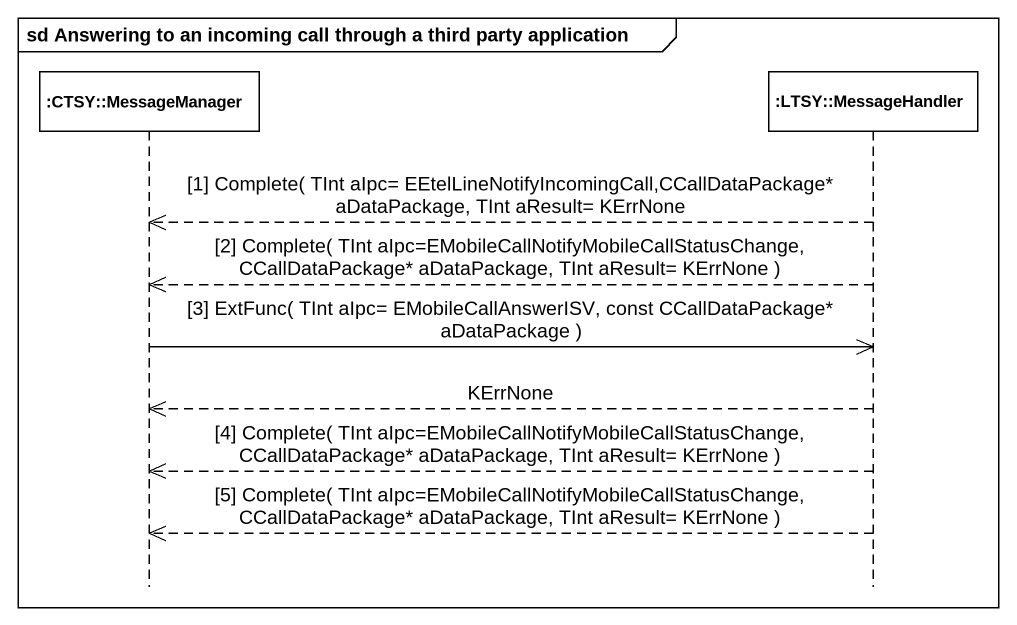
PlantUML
@startuml
mainframe sd Answering to an incoming call through a third party application
hide footbox
participant ":CTSY::MessageManager" as CTSY_MessageManager
participant ":LTSY::MessageHandler" as LTSY_MessageHandler

LTSY_MessageHandler -->> CTSY_MessageManager : [1] Complete( TInt aIpc= EEtelLineNotifyIncomingCall,CCallDataPackage* aDataPackage, TInt aResult= KErrNone
LTSY_MessageHandler -->> CTSY_MessageManager : [2] Complete( TInt aIpc=EMobileCallNotifyMobileCallStatusChange, CCallDataPackage* aDataPackage, TInt aResult= KErrNone )
CTSY_MessageManager ->> LTSY_MessageHandler : [3] ExtFunc( TInt aIpc= EMobileCallAnswerISV, const CCallDataPackage* aDataPackage )
LTSY_MessageHandler -->> CTSY_MessageManager : KErrNone
LTSY_MessageHandler -->> CTSY_MessageManager : [4] Complete( TInt aIpc=EMobileCallNotifyMobileCallStatusChange, CCallDataPackage* aDataPackage, TInt aResult= KErrNone )
LTSY_MessageHandler -->> CTSY_MessageManager : [5] Complete( TInt aIpc=EMobileCallNotifyMobileCallStatusChange, CCallDataPackage* aDataPackage, TInt aResult= KErrNone )
@enduml
